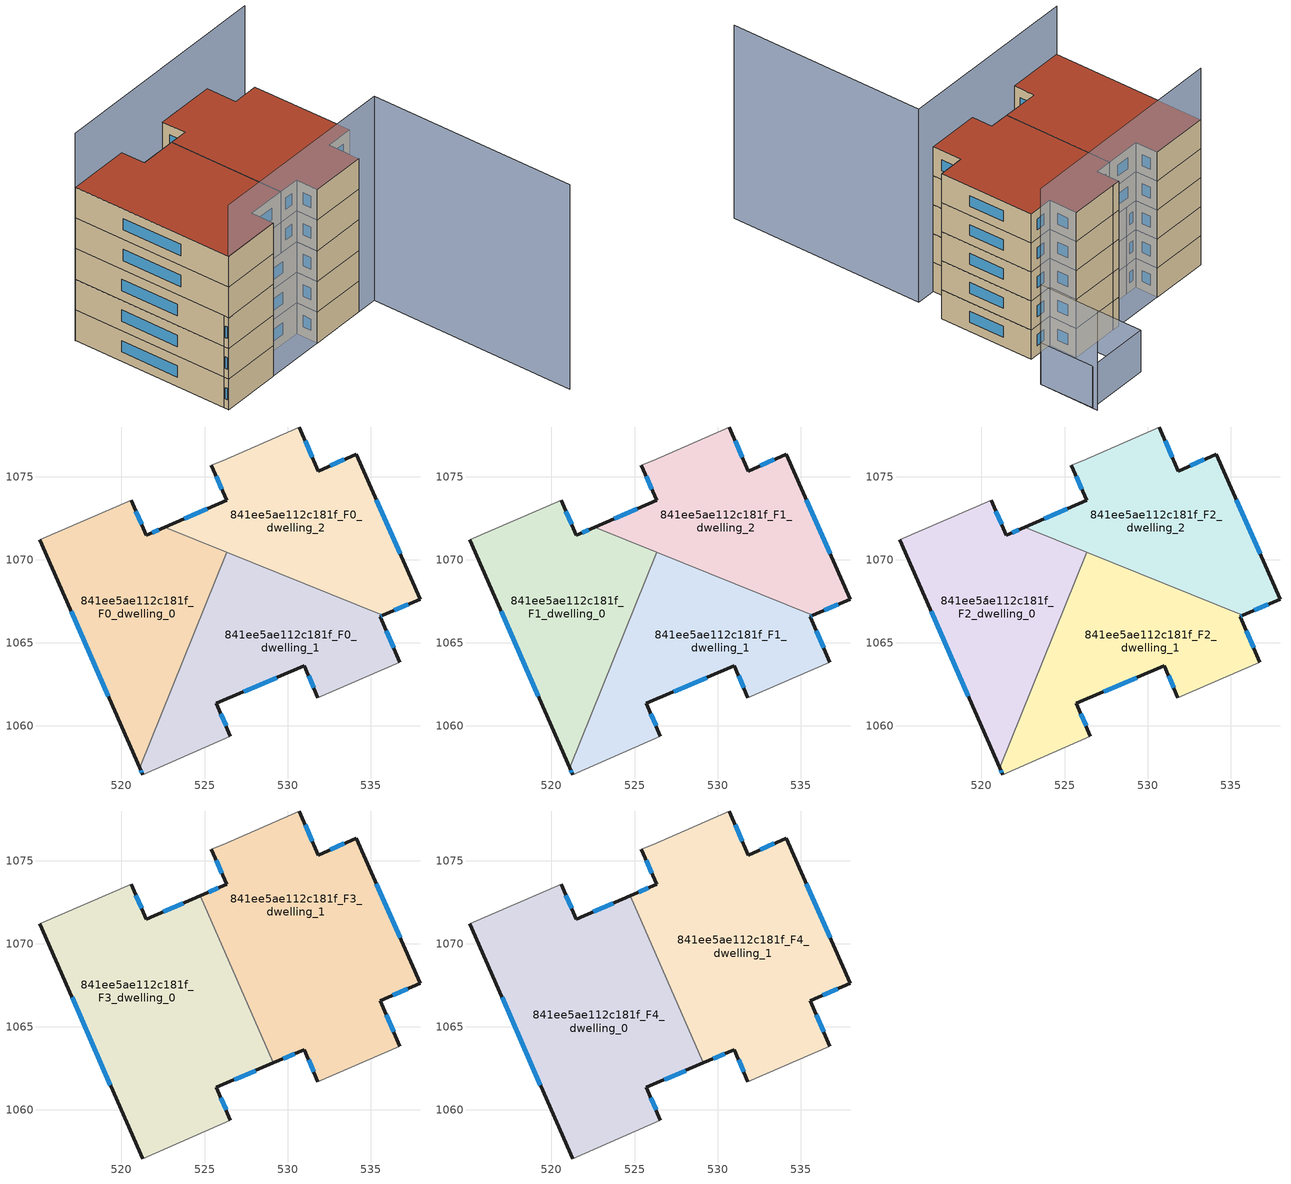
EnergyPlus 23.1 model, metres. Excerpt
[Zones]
841ee5ae112c181f_F0_dwelling_0
 floor ground (EU_floor_Construction): 526.33,1070.45 521.09,1057.48 515.1,1071.2 520.57,1073.59 521.5,1071.47 522.6,1071.96 z0
 wall outside (EU_wall_Construction): 515.1,1071.2 521.09,1057.48 / 522.6,1071.96 521.5,1071.47 520.57,1073.59 z0:3
 wall to 841ee5ae112c181f_F0_dwelling_1 (EU_wall_Construction): 521.09,1057.48 526.33,1070.45 z0:3
 wall adiabatic (EU_wall_Construction): 520.57,1073.59 515.1,1071.2 z0:3
 wall to 841ee5ae112c181f_F0_dwelling_2 (EU_wall_Construction): 526.33,1070.45 522.6,1071.96 z0:3
 window (EU_Window_Construction): 516.97,1066.9 519.21,1061.78 / 521.21,1072.14 520.86,1072.93 / 522.25,1071.81 521.84,1071.63 z0.94:2.06
841ee5ae112c181f_F0_dwelling_1
 floor ground (EU_floor_Construction): 535.72,1066.65 535.58,1066.59 536.74,1063.85 531.83,1061.7 531.01,1063.62 525.72,1061.37 526.56,1059.38 521.27,1057.06 521.09,1057.48 526.33,1070.45 z0
 wall outside (EU_wall_Construction): 536.74,1063.85 535.58,1066.59 535.72,1066.65 / 526.56,1059.38 525.72,1061.37 531.01,1063.62 531.83,1061.7 / 521.09,1057.48 521.27,1057.06 z0:3
 wall adiabatic (EU_wall_Construction): 531.83,1061.7 536.74,1063.85 / 521.27,1057.06 526.56,1059.38 z0:3
 wall to 841ee5ae112c181f_F0_dwelling_2 (EU_wall_Construction): 535.72,1066.65 526.33,1070.45 z0:3
 window (EU_Window_Construction): 536.38,1064.71 535.94,1065.73 / 531.26,1063.02 531.57,1062.3 / 527.37,1062.08 529.35,1062.92 / 526.3,1060.01 525.98,1060.75 / 521.15,1057.35 521.21,1057.19 / 535.62,1066.61 535.68,1066.63 z0.94:2.06
841ee5ae112c181f_F0_dwelling_2
 floor ground (EU_floor_Construction): 534.15,1076.36 537.97,1067.63 535.72,1066.65 522.6,1071.96 526.33,1073.6 525.42,1075.68 526.08,1075.97 530.72,1077.98 531.84,1075.35 z0
 wall outside (EU_wall_Construction): 535.72,1066.65 537.97,1067.63 534.15,1076.36 531.84,1075.35 530.72,1077.98 / 525.42,1075.68 526.33,1073.6 522.6,1071.96 z0:3
 wall adiabatic (EU_wall_Construction): 530.72,1077.98 526.08,1075.97 525.42,1075.68 z0:3
 window (EU_Window_Construction): 531.49,1076.17 531.07,1077.16 / 533.42,1076.04 532.56,1075.66 / 536.77,1070.37 535.35,1073.62 / 536.43,1066.96 537.27,1067.33 / 525.16,1073.08 523.77,1072.47 / 525.7,1075.03 526.05,1074.25 z0.94:2.06
841ee5ae112c181f_F1_dwelling_0
 floor to 841ee5ae112c181f_F0_dwelling_0 (EU_floor_Construction): 526.33,1070.45 521.09,1057.48 515.1,1071.2 520.57,1073.59 521.5,1071.47 522.6,1071.96 z3
 wall outside (EU_wall_Construction): 515.1,1071.2 521.09,1057.48 / 522.6,1071.96 521.5,1071.47 520.57,1073.59 z3:6
 wall to 841ee5ae112c181f_F1_dwelling_1 (EU_wall_Construction): 521.09,1057.48 526.33,1070.45 z3:6
 wall adiabatic (EU_wall_Construction): 520.57,1073.59 515.1,1071.2 z3:6
 wall to 841ee5ae112c181f_F1_dwelling_2 (EU_wall_Construction): 526.33,1070.45 522.6,1071.96 z3:6
 window (EU_Window_Construction): 516.97,1066.9 519.21,1061.78 / 521.21,1072.14 520.86,1072.93 / 522.25,1071.81 521.84,1071.63 z3.94:5.06
841ee5ae112c181f_F1_dwelling_1
 floor to 841ee5ae112c181f_F0_dwelling_1 (EU_floor_Construction): 535.72,1066.65 535.58,1066.59 536.74,1063.85 531.83,1061.7 531.01,1063.62 525.72,1061.37 526.56,1059.38 521.27,1057.06 521.09,1057.48 526.33,1070.45 z3
 wall outside (EU_wall_Construction): 536.74,1063.85 535.58,1066.59 535.72,1066.65 / 526.56,1059.38 525.72,1061.37 531.01,1063.62 531.83,1061.7 / 521.09,1057.48 521.27,1057.06 z3:6
 wall adiabatic (EU_wall_Construction): 531.83,1061.7 536.74,1063.85 / 521.27,1057.06 526.56,1059.38 z3:6
 wall to 841ee5ae112c181f_F1_dwelling_2 (EU_wall_Construction): 535.72,1066.65 526.33,1070.45 z3:6
 window (EU_Window_Construction): 536.38,1064.71 535.94,1065.73 / 531.26,1063.02 531.57,1062.3 / 527.37,1062.08 529.35,1062.92 / 526.3,1060.01 525.98,1060.75 / 521.15,1057.35 521.21,1057.19 / 535.62,1066.61 535.68,1066.63 z3.94:5.06
841ee5ae112c181f_F1_dwelling_2
 floor to 841ee5ae112c181f_F0_dwelling_2 (EU_floor_Construction): 534.15,1076.36 537.97,1067.63 535.72,1066.65 522.6,1071.96 526.33,1073.6 525.42,1075.68 526.08,1075.97 530.72,1077.98 531.84,1075.35 z3
 wall outside (EU_wall_Construction): 535.72,1066.65 537.97,1067.63 534.15,1076.36 531.84,1075.35 530.72,1077.98 / 525.42,1075.68 526.33,1073.6 522.6,1071.96 z3:6
 wall adiabatic (EU_wall_Construction): 530.72,1077.98 526.08,1075.97 525.42,1075.68 z3:6
 window (EU_Window_Construction): 531.49,1076.17 531.07,1077.16 / 533.42,1076.04 532.56,1075.66 / 536.77,1070.37 535.35,1073.62 / 536.43,1066.96 537.27,1067.33 / 525.16,1073.08 523.77,1072.47 / 525.7,1075.03 526.05,1074.25 z3.94:5.06
841ee5ae112c181f_F2_dwelling_0
 floor to 841ee5ae112c181f_F1_dwelling_0 (EU_floor_Construction): 526.33,1070.45 521.09,1057.48 515.1,1071.2 520.57,1073.59 521.5,1071.47 522.6,1071.96 z6
 wall outside (EU_wall_Construction): 515.1,1071.2 521.09,1057.48 / 522.6,1071.96 521.5,1071.47 520.57,1073.59 z6:9
 wall to 841ee5ae112c181f_F2_dwelling_1 (EU_wall_Construction): 521.09,1057.48 526.33,1070.45 z6:9
 wall adiabatic (EU_wall_Construction): 520.57,1073.59 515.1,1071.2 z6:9
 wall to 841ee5ae112c181f_F2_dwelling_2 (EU_wall_Construction): 526.33,1070.45 522.6,1071.96 z6:9
 window (EU_Window_Construction): 516.97,1066.9 519.21,1061.78 / 521.21,1072.14 520.86,1072.93 / 522.25,1071.81 521.84,1071.63 z6.94:8.06
841ee5ae112c181f_F2_dwelling_1
 floor to 841ee5ae112c181f_F1_dwelling_1 (EU_floor_Construction): 535.72,1066.65 535.58,1066.59 536.74,1063.85 531.83,1061.7 531.01,1063.62 525.72,1061.37 526.56,1059.38 521.27,1057.06 521.09,1057.48 526.33,1070.45 z6
 wall outside (EU_wall_Construction): 536.74,1063.85 535.58,1066.59 535.72,1066.65 / 526.56,1059.38 525.72,1061.37 531.01,1063.62 531.83,1061.7 / 521.09,1057.48 521.27,1057.06 z6:9
 wall adiabatic (EU_wall_Construction): 531.83,1061.7 536.74,1063.85 / 521.27,1057.06 526.56,1059.38 z6:9
 wall to 841ee5ae112c181f_F2_dwelling_2 (EU_wall_Construction): 535.72,1066.65 526.33,1070.45 z6:9
 window (EU_Window_Construction): 536.38,1064.71 535.94,1065.73 / 531.26,1063.02 531.57,1062.3 / 527.37,1062.08 529.35,1062.92 / 526.3,1060.01 525.98,1060.75 / 521.15,1057.35 521.21,1057.19 / 535.62,1066.61 535.68,1066.63 z6.94:8.06
841ee5ae112c181f_F2_dwelling_2
 floor to 841ee5ae112c181f_F1_dwelling_2 (EU_floor_Construction): 534.15,1076.36 537.97,1067.63 535.72,1066.65 522.6,1071.96 526.33,1073.6 525.42,1075.68 526.08,1075.97 530.72,1077.98 531.84,1075.35 z6
 wall outside (EU_wall_Construction): 535.72,1066.65 537.97,1067.63 534.15,1076.36 531.84,1075.35 530.72,1077.98 / 525.42,1075.68 526.33,1073.6 522.6,1071.96 z6:9
 wall adiabatic (EU_wall_Construction): 530.72,1077.98 526.08,1075.97 525.42,1075.68 z6:9
 window (EU_Window_Construction): 531.49,1076.17 531.07,1077.16 / 533.42,1076.04 532.56,1075.66 / 536.77,1070.37 535.35,1073.62 / 536.43,1066.96 537.27,1067.33 / 525.16,1073.08 523.77,1072.47 / 525.7,1075.03 526.05,1074.25 z6.94:8.06
841ee5ae112c181f_F3_dwelling_0
 floor to 841ee5ae112c181f_F2_dwelling_0 (EU_floor_Construction): 525.71,1070.7 526.08,1069.84 521.09,1057.48 515.1,1071.2 520.57,1073.59 521.5,1071.47 522.6,1071.96 z9
 floor to 841ee5ae112c181f_F2_dwelling_1 (EU_floor_Construction): 526.08,1069.84 529.14,1062.83 525.72,1061.37 526.56,1059.38 521.27,1057.06 521.09,1057.48 z9
 floor to 841ee5ae112c181f_F2_dwelling_2 (EU_floor_Construction): 524.74,1072.9 525.71,1070.7 522.6,1071.96 z9
 wall outside (EU_wall_Construction): 515.1,1071.2 521.27,1057.06 / 524.74,1072.9 521.5,1071.47 520.57,1073.59 / 526.56,1059.38 525.72,1061.37 529.14,1062.83 z9:12
 wall adiabatic (EU_wall_Construction): 520.57,1073.59 515.1,1071.2 / 521.27,1057.06 526.56,1059.38 z9:12
 wall to 841ee5ae112c181f_F3_dwelling_1 (EU_wall_Construction): 529.14,1062.83 524.74,1072.9 z9:12
 window (EU_Window_Construction): 517.03,1066.77 519.34,1061.5 / 521.21,1072.14 520.86,1072.93 / 523.73,1072.45 522.52,1071.92 / 526.79,1061.83 528.07,1062.37 / 526.3,1060.01 525.98,1060.75 z9.94:11.06
841ee5ae112c181f_F3_dwelling_1
 floor to 841ee5ae112c181f_F2_dwelling_1 (EU_floor_Construction): 535.72,1066.65 535.58,1066.59 536.74,1063.85 531.83,1061.7 531.01,1063.62 529.14,1062.83 526.08,1069.84 526.33,1070.45 z9
 floor to 841ee5ae112c181f_F2_dwelling_2 (EU_floor_Construction): 534.15,1076.36 537.97,1067.63 535.72,1066.65 525.71,1070.7 524.74,1072.9 526.33,1073.6 525.42,1075.68 526.08,1075.97 530.72,1077.98 531.84,1075.35 z9
 floor to 841ee5ae112c181f_F2_dwelling_0 (EU_floor_Construction): 526.33,1070.45 526.08,1069.84 525.71,1070.7 z9
 wall outside (EU_wall_Construction): 525.42,1075.68 526.33,1073.6 524.74,1072.9 / 536.74,1063.85 535.58,1066.59 537.97,1067.63 534.15,1076.36 531.84,1075.35 530.72,1077.98 / 529.14,1062.83 531.01,1063.62 531.83,1061.7 z9:12
 wall adiabatic (EU_wall_Construction): 530.72,1077.98 526.08,1075.97 525.42,1075.68 / 531.83,1061.7 536.74,1063.85 z9:12
 window (EU_Window_Construction): 525.84,1073.38 525.24,1073.12 / 525.7,1075.03 526.05,1074.25 / 531.49,1076.17 531.07,1077.16 / 533.42,1076.04 532.56,1075.66 / 536.77,1070.37 535.35,1073.62 / 536.33,1066.91 537.22,1067.31 / 536.38,1064.71 535.94,1065.73 / 531.26,1063.02 531.57,1062.3 / 529.73,1063.08 530.42,1063.37 z9.94:11.06
841ee5ae112c181f_F4_dwelling_0
 floor to 841ee5ae112c181f_F3_dwelling_0 (EU_floor_Construction): 524.74,1072.9 529.14,1062.83 525.72,1061.37 526.56,1059.38 521.27,1057.06 515.1,1071.2 520.57,1073.59 521.5,1071.47 z12
 wall outside (EU_wall_Construction): 515.1,1071.2 521.27,1057.06 / 524.74,1072.9 521.5,1071.47 520.57,1073.59 / 526.56,1059.38 525.72,1061.37 529.14,1062.83 z12:15
 wall adiabatic (EU_wall_Construction): 520.57,1073.59 515.1,1071.2 / 521.27,1057.06 526.56,1059.38 z12:15
 wall to 841ee5ae112c181f_F4_dwelling_1 (EU_wall_Construction): 529.14,1062.83 524.74,1072.9 z12:15
 window (EU_Window_Construction): 517.03,1066.77 519.34,1061.5 / 521.21,1072.14 520.86,1072.93 / 523.73,1072.45 522.52,1071.92 / 526.79,1061.83 528.07,1062.37 / 526.3,1060.01 525.98,1060.75 z12.94:14.06
 roof outside (EU_roof_Construction): 526.56,1059.38 525.72,1061.37 529.14,1062.83 524.74,1072.9 521.5,1071.47 520.57,1073.59 515.1,1071.2 521.27,1057.06 z15
841ee5ae112c181f_F4_dwelling_1
 floor to 841ee5ae112c181f_F3_dwelling_1 (EU_floor_Construction): 534.15,1076.36 537.97,1067.63 535.58,1066.59 536.74,1063.85 531.83,1061.7 531.01,1063.62 529.14,1062.83 524.74,1072.9 526.33,1073.6 525.42,1075.68 526.08,1075.97 530.72,1077.98 531.84,1075.35 z12
 wall outside (EU_wall_Construction): 525.42,1075.68 526.33,1073.6 524.74,1072.9 / 536.74,1063.85 535.58,1066.59 537.97,1067.63 534.15,1076.36 531.84,1075.35 530.72,1077.98 / 529.14,1062.83 531.01,1063.62 531.83,1061.7 z12:15
 wall adiabatic (EU_wall_Construction): 530.72,1077.98 526.08,1075.97 525.42,1075.68 / 531.83,1061.7 536.74,1063.85 z12:15
 window (EU_Window_Construction): 525.84,1073.38 525.24,1073.12 / 525.7,1075.03 526.05,1074.25 / 531.49,1076.17 531.07,1077.16 / 533.42,1076.04 532.56,1075.66 / 536.77,1070.37 535.35,1073.62 / 536.33,1066.91 537.22,1067.31 / 536.38,1064.71 535.94,1065.73 / 531.26,1063.02 531.57,1062.3 / 529.73,1063.08 530.42,1063.37 z12.94:14.06
 roof outside (EU_roof_Construction): 536.74,1063.85 535.58,1066.59 537.97,1067.63 534.15,1076.36 531.84,1075.35 530.72,1077.98 526.08,1075.97 525.42,1075.68 526.33,1073.6 524.74,1072.9 529.14,1062.83 531.01,1063.62 531.83,1061.7 z15
shading: 521.26,1057.1 538.55,1064.64 / 538.55,1064.64 546.43,1046.58 z0:20; 535.19,1079.93 529.16,1077.3 / 529.16,1077.3 526.94,1082.4 / 526.94,1082.4 532.97,1085.02 / 532.97,1085.02 535.19,1079.93 z0:4.3; 535.18,1079.93 532.78,1085.47 z0:10.3; 535.19,1079.96 515.09,1071.16 z0:20.3
[Building]
EU S2 Campaign: North Axis=0; Terrain=City; Solar Distribution=FullExterior
[Site:Location]
Vienna: Latitude=48; Longitude=16.5; Time Zone=1; Elevation=183
[SizingPeriod:WeatherFileDays]
AnnualSizingPeriod: Begin Month=1; Begin Day of Month=1; End Month=12; End Day of Month=31; Day of Week for Start Day=Monday; Use Weather File Daylight Saving Period=No; Use Weather File Rain and Snow Indicators=No
[MATERIAL]
EU_InternalMass_Material: Roughness=MediumRough; Thickness=0.1; Conductivity=1; Density=1800; Specific Heat=900; Thermal Absorptance=0.9; Solar Absorptance=0.7; Visible Absorptance=0.7
[MATERIAL:NOMASS] Roughness=MediumRough; Thermal Absorptance=0.9; Solar Absorptance=0.7; Visible Absorptance=0.7
Name | Thermal Resistance
EU_wall_NoMass | 0.914258
EU_roof_NoMass | 0.954009
EU_floor_NoMass | 1.09711
[WINDOWMATERIAL:SIMPLEGLAZINGSYSTEM]
EU_Window_SimpleGlazing: UFactor=2.09642; Solar Heat Gain Coefficient=0.65; Visible Transmittance=0.65
[CONSTRUCTION]
EU_wall_Construction: EU_wall_NoMass
EU_roof_Construction: EU_roof_NoMass
EU_floor_Construction: EU_floor_NoMass
EU_Window_Construction: EU_Window_SimpleGlazing
EU_InternalMass_Construction: EU_InternalMass_Material
[ZONE] Type=1; Multiplier=1; Ceiling Height=autocalculate; Floor Area=autocalculate; Part of Total Floor Area=Yes
Name | Volume
841ee5ae112c181f_F0_dwelling_0; 841ee5ae112c181f_F1_dwelling_0; 841ee5ae112c181f_F2_dwelling_0 | 262.148
841ee5ae112c181f_F3_dwelling_0; 841ee5ae112c181f_F4_dwelling_0 | 391.938
841ee5ae112c181f_F0_dwelling_1; 841ee5ae112c181f_F1_dwelling_1; 841ee5ae112c181f_F2_dwelling_1 | 262.166
841ee5ae112c181f_F3_dwelling_1; 841ee5ae112c181f_F4_dwelling_1 | 391.95
841ee5ae112c181f_F0_dwelling_2; 841ee5ae112c181f_F1_dwelling_2; 841ee5ae112c181f_F2_dwelling_2 | 259.585
[INTERNALMASS] Construction=EU_InternalMass_Construction
Name | Zone or ZoneList | Surface Area
841ee5ae112c181f_F0_dwelling_0_EU_InternalMass | 841ee5ae112c181f_F0_dwelling_0 | 87.3789
841ee5ae112c181f_F0_dwelling_1_EU_InternalMass | 841ee5ae112c181f_F0_dwelling_1 | 87.3881
841ee5ae112c181f_F0_dwelling_2_EU_InternalMass | 841ee5ae112c181f_F0_dwelling_2 | 86.5284
841ee5ae112c181f_F1_dwelling_0_EU_InternalMass | 841ee5ae112c181f_F1_dwelling_0 | 87.3789
841ee5ae112c181f_F1_dwelling_1_EU_InternalMass | 841ee5ae112c181f_F1_dwelling_1 | 87.3881
841ee5ae112c181f_F1_dwelling_2_EU_InternalMass | 841ee5ae112c181f_F1_dwelling_2 | 86.5284
841ee5ae112c181f_F2_dwelling_0_EU_InternalMass | 841ee5ae112c181f_F2_dwelling_0 | 87.3789
841ee5ae112c181f_F2_dwelling_1_EU_InternalMass | 841ee5ae112c181f_F2_dwelling_1 | 87.3881
841ee5ae112c181f_F2_dwelling_2_EU_InternalMass | 841ee5ae112c181f_F2_dwelling_2 | 86.5284
841ee5ae112c181f_F3_dwelling_0_EU_InternalMass | 841ee5ae112c181f_F3_dwelling_0 | 130.646
841ee5ae112c181f_F3_dwelling_1_EU_InternalMass | 841ee5ae112c181f_F3_dwelling_1 | 130.65
841ee5ae112c181f_F4_dwelling_0_EU_InternalMass | 841ee5ae112c181f_F4_dwelling_0 | 130.646
841ee5ae112c181f_F4_dwelling_1_EU_InternalMass | 841ee5ae112c181f_F4_dwelling_1 | 130.65
[OTHEREQUIPMENT] Fuel Type=Electricity; Design Level Calculation Method=Watts/Area; Power per Zone Floor Area=1; Fraction Latent=0; Fraction Radiant=0; Fraction Lost=0; Carbon Dioxide Generation Rate=0; EndUse Subcategory=EU_Step8_InternalGains
Name | Zone or ZoneList or Space or SpaceList | Schedule
EU_Step8_InternalGain_841ee5ae112c181f_F0_dwelling_0_f000 | 841ee5ae112c181f_F0_dwelling_0 | EU_Step8_GainSchedule_841ee5ae112c181f_F0_dwelling_0_f000
EU_Step8_InternalGain_841ee5ae112c181f_F0_dwelling_1_f000 | 841ee5ae112c181f_F0_dwelling_1 | EU_Step8_GainSchedule_841ee5ae112c181f_F0_dwelling_1_f000
EU_Step8_InternalGain_841ee5ae112c181f_F0_dwelling_2_f000 | 841ee5ae112c181f_F0_dwelling_2 | EU_Step8_GainSchedule_841ee5ae112c181f_F0_dwelling_2_f000
EU_Step8_InternalGain_841ee5ae112c181f_F1_dwelling_0_f000 | 841ee5ae112c181f_F1_dwelling_0 | EU_Step8_GainSchedule_841ee5ae112c181f_F1_dwelling_0_f000
EU_Step8_InternalGain_841ee5ae112c181f_F1_dwelling_1_f000 | 841ee5ae112c181f_F1_dwelling_1 | EU_Step8_GainSchedule_841ee5ae112c181f_F1_dwelling_1_f000
EU_Step8_InternalGain_841ee5ae112c181f_F1_dwelling_2_f000 | 841ee5ae112c181f_F1_dwelling_2 | EU_Step8_GainSchedule_841ee5ae112c181f_F1_dwelling_2_f000
EU_Step8_InternalGain_841ee5ae112c181f_F2_dwelling_0_f000 | 841ee5ae112c181f_F2_dwelling_0 | EU_Step8_GainSchedule_841ee5ae112c181f_F2_dwelling_0_f000
EU_Step8_InternalGain_841ee5ae112c181f_F2_dwelling_1_f000 | 841ee5ae112c181f_F2_dwelling_1 | EU_Step8_GainSchedule_841ee5ae112c181f_F2_dwelling_1_f000
EU_Step8_InternalGain_841ee5ae112c181f_F2_dwelling_2_f000 | 841ee5ae112c181f_F2_dwelling_2 | EU_Step8_GainSchedule_841ee5ae112c181f_F2_dwelling_2_f000
EU_Step8_InternalGain_841ee5ae112c181f_F3_dwelling_0_f000 | 841ee5ae112c181f_F3_dwelling_0 | EU_Step8_GainSchedule_841ee5ae112c181f_F3_dwelling_0_f000
EU_Step8_InternalGain_841ee5ae112c181f_F3_dwelling_1_f000 | 841ee5ae112c181f_F3_dwelling_1 | EU_Step8_GainSchedule_841ee5ae112c181f_F3_dwelling_1_f000
EU_Step8_InternalGain_841ee5ae112c181f_F4_dwelling_0_f000 | 841ee5ae112c181f_F4_dwelling_0 | EU_Step8_GainSchedule_841ee5ae112c181f_F4_dwelling_0_f000
EU_Step8_InternalGain_841ee5ae112c181f_F4_dwelling_1_f000 | 841ee5ae112c181f_F4_dwelling_1 | EU_Step8_GainSchedule_841ee5ae112c181f_F4_dwelling_1_f000
[ZONEVENTILATION:DESIGNFLOWRATE] Schedule=EU_AlwaysOn; Design Flow Rate Calculation Method=AirChanges/Hour; Air Changes per Hour=0.546891; Ventilation Type=Natural; Fan Pressure Rise=0; Fan Total Efficiency=1; Constant Term Coefficient=1; Temperature Term Coefficient=0; Velocity Term Coefficient=0; Velocity Squared Term Coefficient=0; Minimum Indoor Temperature=-100; Maximum Indoor Temperature=100; Delta Temperature=-100; Minimum Outdoor Temperature=-100; Maximum Outdoor Temperature=100; Maximum Wind Speed=40
Name | Zone or ZoneList or Space or SpaceList
EU_ConstantAir_841ee5ae112c181f_F0_dwelling_0 | 841ee5ae112c181f_F0_dwelling_0
EU_ConstantAir_841ee5ae112c181f_F0_dwelling_1 | 841ee5ae112c181f_F0_dwelling_1
EU_ConstantAir_841ee5ae112c181f_F0_dwelling_2 | 841ee5ae112c181f_F0_dwelling_2
EU_ConstantAir_841ee5ae112c181f_F1_dwelling_0 | 841ee5ae112c181f_F1_dwelling_0
EU_ConstantAir_841ee5ae112c181f_F1_dwelling_1 | 841ee5ae112c181f_F1_dwelling_1
EU_ConstantAir_841ee5ae112c181f_F1_dwelling_2 | 841ee5ae112c181f_F1_dwelling_2
EU_ConstantAir_841ee5ae112c181f_F2_dwelling_0 | 841ee5ae112c181f_F2_dwelling_0
EU_ConstantAir_841ee5ae112c181f_F2_dwelling_1 | 841ee5ae112c181f_F2_dwelling_1
EU_ConstantAir_841ee5ae112c181f_F2_dwelling_2 | 841ee5ae112c181f_F2_dwelling_2
EU_ConstantAir_841ee5ae112c181f_F3_dwelling_0 | 841ee5ae112c181f_F3_dwelling_0
EU_ConstantAir_841ee5ae112c181f_F3_dwelling_1 | 841ee5ae112c181f_F3_dwelling_1
EU_ConstantAir_841ee5ae112c181f_F4_dwelling_0 | 841ee5ae112c181f_F4_dwelling_0
EU_ConstantAir_841ee5ae112c181f_F4_dwelling_1 | 841ee5ae112c181f_F4_dwelling_1
[HVACTEMPLATE:THERMOSTAT] Constant Heating Setpoint=20; Constant Cooling Setpoint=50
EU_HeatOnly_841ee5ae112c181f_F0_dwelling_0; EU_HeatOnly_841ee5ae112c181f_F0_dwelling_1; EU_HeatOnly_841ee5ae112c181f_F0_dwelling_2; EU_HeatOnly_841ee5ae112c181f_F1_dwelling_0; EU_HeatOnly_841ee5ae112c181f_F1_dwelling_1; EU_HeatOnly_841ee5ae112c181f_F1_dwelling_2; EU_HeatOnly_841ee5ae112c181f_F2_dwelling_0; EU_HeatOnly_841ee5ae112c181f_F2_dwelling_1; EU_HeatOnly_841ee5ae112c181f_F2_dwelling_2; EU_HeatOnly_841ee5ae112c181f_F3_dwelling_0; EU_HeatOnly_841ee5ae112c181f_F3_dwelling_1; EU_HeatOnly_841ee5ae112c181f_F4_dwelling_0; EU_HeatOnly_841ee5ae112c181f_F4_dwelling_1
[HVACTEMPLATE:ZONE:IDEALLOADSAIRSYSTEM] System Availability Schedule=EU_AlwaysOn; Maximum Heating Supply Air Temperature=50; Minimum Cooling Supply Air Temperature=13; Maximum Heating Supply Air Humidity Ratio=0.0156; Minimum Cooling Supply Air Humidity Ratio=0.0077; Heating Limit=NoLimit; Cooling Limit=NoLimit; Heating Availability Schedule=EU_AlwaysOn; Cooling Availability Schedule=EU_CoolingOff; Dehumidification Control Type=ConstantSensibleHeatRatio; Cooling Sensible Heat Ratio=0.7; Dehumidification Setpoint=60; Humidification Control Type=None; Humidification Setpoint=30; Outdoor Air Method=None; Outdoor Air Flow Rate per Person=0.00944; Outdoor Air Flow Rate per Zone Floor Area=0; Outdoor Air Flow Rate per Zone=0; Demand Controlled Ventilation Type=None; Outdoor Air Economizer Type=NoEconomizer; Heat Recovery Type=None; Sensible Heat Recovery Effectiveness=0.7; Latent Heat Recovery Effectiveness=0.65
Name | Template Thermostat
841ee5ae112c181f_F0_dwelling_0 | EU_HeatOnly_841ee5ae112c181f_F0_dwelling_0
841ee5ae112c181f_F0_dwelling_1 | EU_HeatOnly_841ee5ae112c181f_F0_dwelling_1
841ee5ae112c181f_F0_dwelling_2 | EU_HeatOnly_841ee5ae112c181f_F0_dwelling_2
841ee5ae112c181f_F1_dwelling_0 | EU_HeatOnly_841ee5ae112c181f_F1_dwelling_0
841ee5ae112c181f_F1_dwelling_1 | EU_HeatOnly_841ee5ae112c181f_F1_dwelling_1
841ee5ae112c181f_F1_dwelling_2 | EU_HeatOnly_841ee5ae112c181f_F1_dwelling_2
841ee5ae112c181f_F2_dwelling_0 | EU_HeatOnly_841ee5ae112c181f_F2_dwelling_0
841ee5ae112c181f_F2_dwelling_1 | EU_HeatOnly_841ee5ae112c181f_F2_dwelling_1
841ee5ae112c181f_F2_dwelling_2 | EU_HeatOnly_841ee5ae112c181f_F2_dwelling_2
841ee5ae112c181f_F3_dwelling_0 | EU_HeatOnly_841ee5ae112c181f_F3_dwelling_0
841ee5ae112c181f_F3_dwelling_1 | EU_HeatOnly_841ee5ae112c181f_F3_dwelling_1
841ee5ae112c181f_F4_dwelling_0 | EU_HeatOnly_841ee5ae112c181f_F4_dwelling_0
841ee5ae112c181f_F4_dwelling_1 | EU_HeatOnly_841ee5ae112c181f_F4_dwelling_1
[SIZING:ZONE] Zone Cooling Design Supply Air Temperature Input Method=SupplyAirTemperature; Zone Cooling Design Supply Air Temperature=13; Zone Heating Design Supply Air Temperature Input Method=SupplyAirTemperature; Zone Heating Design Supply Air Temperature=50; Zone Cooling Design Supply Air Humidity Ratio=0.008; Zone Heating Design Supply Air Humidity Ratio=0.008; Cooling Design Air Flow Method=DesignDay; Cooling Design Air Flow Rate=0; Cooling Minimum Air Flow per Zone Floor Area=0.000762; Cooling Minimum Air Flow=0; Cooling Minimum Air Flow Fraction=0.2; Heating Design Air Flow Method=DesignDay; Heating Design Air Flow Rate=0; Heating Maximum Air Flow per Zone Floor Area=0.002032; Heating Maximum Air Flow=0.141576; Heating Maximum Air Flow Fraction=0.3; Account for Dedicated Outdoor Air System=No; Dedicated Outdoor Air System Control Strategy=NeutralSupplyAir; Dedicated Outdoor Air Low Setpoint Temperature for Design=autosize; Dedicated Outdoor Air High Setpoint Temperature for Design=autosize; Zone Load Sizing Method=Sensible Load Only No Latent Load; Zone Latent Cooling Design Supply Air Humidity Ratio Input Method=HumidityRatioDifference; Zone Cooling Design Supply Air Humidity Ratio Difference=0.005; Zone Latent Heating Design Supply Air Humidity Ratio Input Method=HumidityRatioDifference; Zone Humidification Design Supply Air Humidity Ratio Difference=0.005
841ee5ae112c181f_F0_dwelling_0; 841ee5ae112c181f_F0_dwelling_1; 841ee5ae112c181f_F0_dwelling_2; 841ee5ae112c181f_F1_dwelling_0; 841ee5ae112c181f_F1_dwelling_1; 841ee5ae112c181f_F1_dwelling_2; 841ee5ae112c181f_F2_dwelling_0; 841ee5ae112c181f_F2_dwelling_1; 841ee5ae112c181f_F2_dwelling_2; 841ee5ae112c181f_F3_dwelling_0; 841ee5ae112c181f_F3_dwelling_1; 841ee5ae112c181f_F4_dwelling_0; 841ee5ae112c181f_F4_dwelling_1
[SCHEDULE:CONSTANT]
Name | Hourly Value
EU_AlwaysOn | 1
EU_CoolingOff | 0
[SCHEDULE:FILE] Column Number=1; Rows to Skip at Top=0; Number of Hours of Data=8760; Column Separator=Comma; Interpolate to Timestep=No; Minutes per Item=60; Adjust Schedule for Daylight Savings=Yes
Name | File
EU_Step8_GainSchedule_841ee5ae112c181f_F0_dwelling_0_f000 | ../../schedules/841ee5ae112c181f/841ee5ae112c181f_F0_dwelling_0_f000_gain.csv
EU_Step8_GainSchedule_841ee5ae112c181f_F0_dwelling_1_f000 | ../../schedules/841ee5ae112c181f/841ee5ae112c181f_F0_dwelling_1_f000_gain.csv
EU_Step8_GainSchedule_841ee5ae112c181f_F0_dwelling_2_f000 | ../../schedules/841ee5ae112c181f/841ee5ae112c181f_F0_dwelling_2_f000_gain.csv
EU_Step8_GainSchedule_841ee5ae112c181f_F1_dwelling_0_f000 | ../../schedules/841ee5ae112c181f/841ee5ae112c181f_F1_dwelling_0_f000_gain.csv
EU_Step8_GainSchedule_841ee5ae112c181f_F1_dwelling_1_f000 | ../../schedules/841ee5ae112c181f/841ee5ae112c181f_F1_dwelling_1_f000_gain.csv
EU_Step8_GainSchedule_841ee5ae112c181f_F1_dwelling_2_f000 | ../../schedules/841ee5ae112c181f/841ee5ae112c181f_F1_dwelling_2_f000_gain.csv
EU_Step8_GainSchedule_841ee5ae112c181f_F2_dwelling_0_f000 | ../../schedules/841ee5ae112c181f/841ee5ae112c181f_F2_dwelling_0_f000_gain.csv
EU_Step8_GainSchedule_841ee5ae112c181f_F2_dwelling_1_f000 | ../../schedules/841ee5ae112c181f/841ee5ae112c181f_F2_dwelling_1_f000_gain.csv
EU_Step8_GainSchedule_841ee5ae112c181f_F2_dwelling_2_f000 | ../../schedules/841ee5ae112c181f/841ee5ae112c181f_F2_dwelling_2_f000_gain.csv
EU_Step8_GainSchedule_841ee5ae112c181f_F3_dwelling_0_f000 | ../../schedules/841ee5ae112c181f/841ee5ae112c181f_F3_dwelling_0_f000_gain.csv
EU_Step8_GainSchedule_841ee5ae112c181f_F3_dwelling_1_f000 | ../../schedules/841ee5ae112c181f/841ee5ae112c181f_F3_dwelling_1_f000_gain.csv
EU_Step8_GainSchedule_841ee5ae112c181f_F4_dwelling_0_f000 | ../../schedules/841ee5ae112c181f/841ee5ae112c181f_F4_dwelling_0_f000_gain.csv
EU_Step8_GainSchedule_841ee5ae112c181f_F4_dwelling_1_f000 | ../../schedules/841ee5ae112c181f/841ee5ae112c181f_F4_dwelling_1_f000_gain.csv
